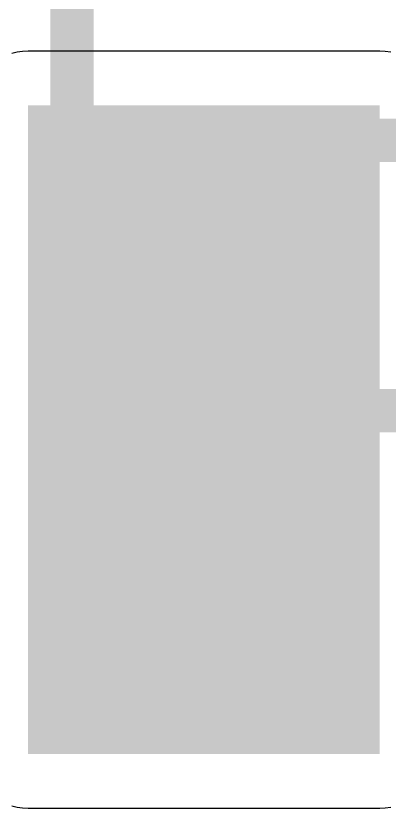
# Model space of a CAD drawing. Header units: inches. Extents: x 15 to 148, y 10 to 111.
# Drawn here: x 139.2184 to 139.3736, y 100.4279 to 100.7576 of the extents above; entities that cross this region are included whole.
import ezdxf

# ---------------------------------------------------------------- set-up
doc = ezdxf.new("R2010")
doc.units = ezdxf.units.IN
doc.header["$MEASUREMENT"] = 0
doc.layers.add('BLK_12AWG', color=7, linetype='Continuous')

# ---------------------------------------------------------------- blocks, each defined once
blk = doc.blocks.new('RPAD')
blk.add_trace([(-0.5, -0.5), (-0.5, 0.5), (0.5, -0.5), (0.5, 0.5)])
blk = doc.blocks.new('CEGHSD')
at = {"const_width": 0.008}
for points in [[(135.14308, 100.86514), (136.04308, 100.86514), (136.04308, 101.11514), (135.14308, 101.11514), (135.14308, 100.86514)], [(135.14308, 100.86514), (136.04308, 100.86514), (136.04308, 101.11514), (135.14308, 101.11514), (135.14308, 100.86514)], [(135.14308, 100.86514), (136.04308, 100.86514), (136.04308, 101.11514), (135.14308, 101.11514), (135.14308, 100.86514)], [(136.04308, 100.91514), (135.14308, 100.91514)], [(136.04308, 100.91514), (135.14308, 100.91514)], [(136.04308, 100.91514), (135.14308, 100.91514)]]:
    blk.add_lwpolyline(points, dxfattribs=at)
for points in [[(135.20203, 100.9314), (135.20103, 100.93155), (135.19999, 100.9316), (135.13499, 100.9316), (135.13395, 100.93155), (135.13294, 100.9314), (135.13198, 100.93116)], [(135.13198, 100.79204), (135.13294, 100.7918), (135.13395, 100.79165), (135.13499, 100.7916), (135.13499, 100.7916), (135.19999, 100.7916), (135.20103, 100.79165), (135.20203, 100.7918)]]:
    blk.add_lwpolyline(points)
at = {"xscale": 0.065, "yscale": 0.12, "rotation": 180}
blk.add_blockref('RPAD', (135.16749, 100.8616), dxfattribs=at)

msp = doc.modelspace()

# ---------------------------------------------------------------- block references
at = {"layer": 'BLK_12AWG', "xscale": 2.25, "yscale": 2.25, "zscale": 2.25}
msp.add_blockref('CEGHSD', (-164.83027, -126.3532), dxfattribs=at)

doc.saveas('drawing.dxf')
